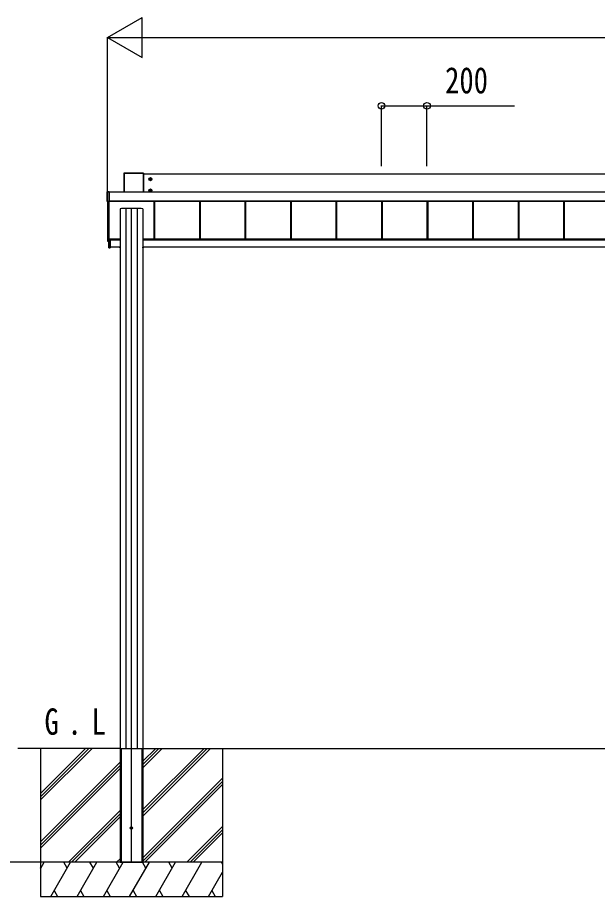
# Model space of a CAD drawing. Units: millimetres, scale not verified. Extents: x -14718 to 14718, y -10396 to 10396.
# Drawn here: x -12158 to -9610, y -7996 to -4138 of the extents above; entities that cross this region are included whole.
import ezdxf
from ezdxf.enums import TextEntityAlignment as Align

# ---------------------------------------------------------------- set-up
doc = ezdxf.new("R2010")
doc.units = ezdxf.units.MM
doc.header["$LTSCALE"] = 50
for name, color, linetype in [('0-2_USER1', 3, 'Continuous'), ('0-3_YKK_12', 2, 'Continuous'), ('0-4_YKK_A1', 4, 'Continuous'), ('0-5_YKK_D', 6, 'Continuous')]:
    doc.layers.add(name, color=color, linetype=linetype)
doc.styles.add('ＭＳ ゴシック', font='')
doc.styles.get('ＭＳ ゴシック').set_extended_font_data('MS Gothic')

msp = doc.modelspace()

# ---------------------------------------------------------------- linework, layer by layer
at = {"layer": '0-3_YKK_12'}
msp.add_line((-11657.43, -7848.8), (-11657.43, -4973.1), dxfattribs=at)
at = {"layer": '0-4_YKK_A1'}
for p, q in [((-11690.43, -4821.45), (-11690.43, -4903.61)), ((-11690.09, -4821.59), (-11690.43, -4821.45)), ((-11690.09, -4903.61), (-11690.09, -4821.59)), ((-11604.93, -4820.95), (-11689.93, -4820.95)), ((-11689.93, -4820.95), (-11689.59, -4821.09)), ((-11689.59, -4821.09), (-11689.59, -4821.58)), ((-11689.59, -4821.58), (-11689.59, -4903.61)), ((-11605.27, -4821.58), (-11689.59, -4821.58)), ((-11605.27, -4821.09), (-11604.93, -4820.95)), ((-11605.27, -4903.61), (-11605.27, -4821.58)), ((-11604.43, -4821.45), (-11604.77, -4821.59)), ((-11604.77, -4821.59), (-11604.77, -4903.61)), ((-11604.43, -4903.61), (-11604.43, -4821.45)), ((-7110.43, -4825.17), (-11604.43, -4825.17)), ((-11581.68, -4846.91), (-11567.18, -4846.91)), ((-11576.71, -4846.15), (-11577.43, -4846.15)), ((-11574.43, -4854.16), (-11574.43, -4839.66)), ((-11572.15, -4847.67), (-11571.43, -4847.67)), ((-11581.68, -4896.88), (-11567.18, -4896.88)), ((-11576.71, -4896.12), (-11577.43, -4896.12)), ((-11574.43, -4904.13), (-11574.43, -4889.63)), ((-11572.15, -4897.64), (-11571.43, -4897.64)), ((-11763.93, -4944.81), (-11763.93, -4902.83)), ((-11763.47, -4903.03), (-11763.93, -4902.83)), ((-11763.47, -4944.09), (-11763.47, -4903.03)), ((-11763.43, -4902.33), (-11757.73, -4902.33)), ((-11763.43, -4902.33), (-11762.97, -4902.53)), ((-11762.97, -4903.01), (-11762.97, -4944.07)), ((-11755.93, -4903.01), (-11762.97, -4903.01)), ((-11757.73, -4902.37), (-11757.73, -4902.33)), ((-11755.93, -4902.38), (-11757.13, -4902.38)), ((-11757.13, -4902.38), (-11757.13, -4902.38)), ((-11755.93, -4902.38), (-11757.13, -4902.38)), ((-11755.93, -4902.53), (-11755.93, -4902.38)), ((-11755.93, -4902.38), (-11755.93, -4902.38)), ((-11755.93, -4902.53), (-11755.93, -4903.01)), ((-11755.93, -4903.01), (-11755.93, -4944.07)), ((-7064.93, -4903.61), (-11755.93, -4903.61)), ((-7064.93, -4904.09), (-11755.93, -4904.09)), ((-11763.93, -4944.81), (-11763.47, -4944.09)), ((-11762.97, -4944.58), (-11763.43, -4945.31)), ((-11757.73, -4945.31), (-11763.43, -4945.31)), ((-11762.43, -4945.31), (-11762.43, -5117.73)), ((-11757.73, -4945.31), (-11757.73, -4945.19)), ((-11757.43, -4945.14), (-11757.43, -5117.78)), ((-11757.13, -4945.13), (-11755.93, -4945.13)), ((-11757.13, -4945.13), (-11757.13, -4945.13)), ((-11757.13, -4945.13), (-11755.93, -4945.13)), ((-7064.93, -4943.06), (-11755.93, -4943.06)), ((-7064.93, -4943.58), (-11755.93, -4943.58)), ((-11755.93, -4943.72), (-7064.93, -4943.72)), ((-7064.93, -4943.72), (-11755.93, -4943.72)), ((-11755.93, -4944.07), (-11755.93, -4944.58)), ((-11755.93, -4944.58), (-11755.93, -4945.13)), ((-11755.93, -4945.13), (-11755.93, -4945.13)), ((-11682.24, -4975.92), (-11682.24, -7346.3)), ((-11632.62, -4975.92), (-11632.62, -7346.3)), ((-11558.93, -4943.72), (-11558.93, -5109.95)), ((-11558.53, -4943.72), (-11558.53, -5109)), ((-11555.93, -4943.72), (-11555.93, -5109.95)), ((-11358.93, -4943.72), (-11358.93, -5109.95)), ((-11356.33, -4943.72), (-11356.33, -5109.95)), ((-11355.93, -4943.72), (-11355.93, -5109.95)), ((-11158.93, -4943.72), (-11158.93, -5109.95)), ((-11156.33, -4943.72), (-11156.33, -5109.95)), ((-11155.93, -4943.72), (-11155.93, -5109.95)), ((-10958.93, -4943.72), (-10958.93, -5109.95)), ((-10958.93, -4943.72), (-10958.93, -5109.95)), ((-10956.33, -4943.72), (-10956.33, -5109.95)), ((-10956.33, -4943.72), (-10956.33, -5109.95)), ((-10955.93, -4943.72), (-10955.93, -5109.95)), ((-10955.93, -4943.72), (-10955.93, -5109.95)), ((-10758.93, -4943.72), (-10758.93, -5109.95)), ((-10758.93, -4943.72), (-10758.93, -5109.95)), ((-10756.33, -4943.72), (-10756.33, -5109.95)), ((-10756.33, -4943.72), (-10756.33, -5109.95)), ((-10755.93, -4943.72), (-10755.93, -5109.95)), ((-10755.93, -4943.72), (-10755.93, -5109.95)), ((-10558.93, -4943.72), (-10558.93, -5109.95)), ((-10558.93, -4943.72), (-10558.93, -5109.95)), ((-10556.33, -4943.72), (-10556.33, -5109.95)), ((-10556.33, -4943.72), (-10556.33, -5109.95)), ((-10555.93, -4943.72), (-10555.93, -5109.95)), ((-10555.93, -4943.72), (-10555.93, -5109.95)), ((-10358.93, -4943.72), (-10358.93, -5109.95)), ((-10356.33, -4943.72), (-10356.33, -5109.95)), ((-10355.93, -4943.72), (-10355.93, -5109.95)), ((-10158.93, -4943.72), (-10158.93, -5109.95)), ((-10156.33, -4943.72), (-10156.33, -5109.95)), ((-10155.93, -4943.72), (-10155.93, -5109.95)), ((-9958.93, -4943.72), (-9958.93, -5109.95)), ((-9956.33, -4943.72), (-9956.33, -5109.95)), ((-9955.93, -4943.72), (-9955.93, -5109.95)), ((-9758.93, -4943.72), (-9758.93, -5109.95)), ((-9756.33, -4943.72), (-9756.33, -5109.95)), ((-9755.93, -4943.72), (-9755.93, -5109.95)), ((-11707.43, -4977.66), (-11707.43, -7342.3)), ((-11607.43, -4977.66), (-11607.43, -7342.3)), ((-11763.43, -5077.71), (-11763.43, -5118.77)), ((-11762.96, -5077.21), (-11762.43, -5077.18)), ((-11763.43, -5119.01), (-11763.43, -5118.77)), ((-11762.96, -5119.26), (-11757.25, -5119.61)), ((-11762.96, -5119.26), (-11762.96, -5119.51)), ((-11762.96, -5119.51), (-11756.93, -5119.89)), ((-11762.96, -5119.51), (-11762.96, -5119.51)), ((-11762.96, -5119.51), (-11756.93, -5119.89)), ((-11761.93, -5118.28), (-11757.93, -5118.28)), ((-11757.25, -5119.66), (-11757.25, -5119.61)), ((-11753.93, -5109.56), (-11757.13, -5109.56)), ((-11756.93, -5111.51), (-11756.93, -5109.56)), ((-11756.93, -5115.09), (-11756.93, -5111.51)), ((-11756.65, -5111.51), (-11756.93, -5111.51)), ((-11756.93, -5148.18), (-11756.93, -5115.09)), ((-11756.65, -5115.09), (-11756.93, -5115.09)), ((-11756.65, -5109.56), (-11756.65, -5111.51)), ((-11756.65, -5115.09), (-11756.65, -5148.18)), ((-11756.63, -5114.79), (-11756.63, -5111.81)), ((-11756.63, -5114.79), (-11756.63, -5114.79)), ((-11750.43, -5115.08), (-11756.63, -5115.09)), ((-11756.62, -5114.79), (-11756.62, -5114.79)), ((-11756.15, -5112.01), (-11756.43, -5112.01)), ((-11756.15, -5114.59), (-11756.43, -5114.59)), ((-11756.15, -5112.01), (-11756.15, -5114.59)), ((-11756.15, -5114.59), (-11750.43, -5114.58)), ((-11755.43, -5110.3), (-11755.43, -5109.56)), ((-11755.43, -5110.3), (-11750.43, -5110.29)), ((-11707.43, -5109.95), (-11754.43, -5109.95)), ((-11754.43, -5109.95), (-11754.43, -5110.24)), ((-11754.43, -5110.24), (-11754.43, -5110.29)), ((-11753.93, -5109.95), (-11753.93, -5109.56)), ((-11750.43, -5114.58), (-11750.43, -5110.29)), ((-11707.43, -5111.95), (-11750.43, -5111.95)), ((-11750.43, -5114.58), (-11750.43, -5114.78)), ((-11707.43, -5114.82), (-11750.43, -5114.82)), ((-11750.43, -5115.08), (-11750.43, -5148.56)), ((-7107.43, -5109.95), (-11607.43, -5109.95)), ((-7107.43, -5111.95), (-11607.43, -5111.95)), ((-7107.43, -5114.82), (-11607.43, -5114.82)), ((-11756.93, -5148.18), (-11756.65, -5148.18)), ((-11756.65, -5148.18), (-11750.43, -5148.56)), ((-11750.43, -5148.86), (-11756.65, -5148.48)), ((-11708.28, -5146.3), (-11750.43, -5146.3)), ((-11750.43, -5148.56), (-11750.43, -5148.86)), ((-11708.43, -5148.48), (-11708.3, -5146.3)), ((-11708.28, -5146.3), (-11707.8, -5146.3)), ((-11707.93, -5148.8), (-11708.13, -5148.8)), ((-11707.8, -5146.3), (-11707.93, -5148.48)), ((-11707.43, -5148.8), (-11707.93, -5148.8)), ((-11707.43, -5146.3), (-11707.8, -5146.3)), ((-11607.06, -5146.3), (-11607.43, -5146.3)), ((-11607.43, -5148.48), (-11606.93, -5148.48)), ((-11606.93, -5148.8), (-11607.43, -5148.8)), ((-11607.06, -5146.3), (-11606.58, -5146.3)), ((-11606.93, -5148.48), (-11607.06, -5146.3)), ((-11606.93, -5148.8), (-11606.93, -5148.48)), ((-11606.73, -5148.8), (-11606.93, -5148.8)), ((-7108.28, -5146.3), (-11606.58, -5146.3)), ((-11606.56, -5146.3), (-11606.43, -5148.48)), ((-11707.43, -7346.3), (-12157.43, -7346.3)), ((-12057.43, -7346.3), (-12057.43, -7996.3)), ((-12057.43, -7572.93), (-11830.8, -7346.3)), ((-12057.43, -7544.65), (-11859.08, -7346.3)), ((-12057.43, -7558.79), (-11845, -7346.36)), ((-11707.43, -7342.3), (-11707.43, -7846.3)), ((-11707.43, -7346.3), (-11707.13, -7346.3)), ((-11707.43, -7346.3), (-11707.43, -7846.3)), ((-11707.13, -7346.3), (-11607.73, -7346.3)), ((-11704.93, -7346.3), (-11704.93, -7846.3)), ((-11703.43, -7346.3), (-11703.43, -7846.3)), ((-11611.43, -7346.3), (-11611.43, -7846.3)), ((-11609.93, -7346.3), (-11609.93, -7846.3)), ((-11607.43, -7342.3), (-11607.43, -7846.3)), ((-11607.43, -7346.3), (-1957.43, -7346.3)), ((-11607.43, -7346.3), (-11607.43, -7846.3)), ((-11607.43, -7431.3), (-11522.43, -7346.3)), ((-11607.43, -7417.16), (-11536.57, -7346.3)), ((-11607.43, -7403.01), (-11550.72, -7346.3)), ((-11607.43, -7643.43), (-11310.34, -7346.34)), ((-11607.43, -7629.29), (-11324.48, -7346.34)), ((-11607.43, -7615.15), (-11338.62, -7346.34)), ((-11257.43, -7346.3), (-11257.43, -7996.3)), ((-12057.43, -7756.78), (-11707.43, -7406.78)), ((-12057.43, -7770.92), (-11707.43, -7420.92)), ((-12057.43, -7785.06), (-11707.43, -7435.06)), ((-11607.43, -7827.28), (-11257.43, -7477.28)), ((-11607.43, -7841.42), (-11257.43, -7491.42)), ((-11598.17, -7846.3), (-11257.43, -7505.56)), ((-11934.82, -7846.3), (-11707.43, -7618.91)), ((-11920.68, -7846.3), (-11707.43, -7633.05)), ((-11906.54, -7846.3), (-11707.43, -7647.2)), ((-11414.32, -7846.3), (-11257.43, -7689.41)), ((-11400.18, -7846.3), (-11257.43, -7703.55)), ((-11386.04, -7846.3), (-11257.43, -7717.69)), ((-11722.69, -7846.3), (-11707.43, -7831.04)), ((-11257.43, -7846.3), (-12057.43, -7846.3)), ((-12057.43, -7875.24), (-12040.72, -7846.3)), ((-11257.43, -7846.3), (-12057.43, -7846.3)), ((-12055.72, -7872.28), (-12057.43, -7869.32)), ((-12011.85, -7996.3), (-11925.25, -7846.3)), ((-11940.25, -7872.28), (-11955.25, -7846.3)), ((-11896.38, -7996.3), (-11809.78, -7846.3)), ((-11824.78, -7872.28), (-11839.78, -7846.3)), ((-11780.91, -7996.3), (-11694.31, -7846.3)), ((-11709.31, -7872.28), (-11724.31, -7846.3)), ((-11707.43, -7846.3), (-11607.43, -7846.3)), ((-11665.44, -7996.3), (-11578.84, -7846.3)), ((-11593.84, -7872.28), (-11608.84, -7846.3)), ((-11549.97, -7996.3), (-11463.37, -7846.3)), ((-11478.37, -7872.28), (-11493.37, -7846.3)), ((-11434.5, -7996.3), (-11347.9, -7846.3)), ((-11257.43, -7854.96), (-11262.43, -7846.3)), ((-11319.03, -7996.3), (-11257.43, -7889.6)), ((-11996.86, -7970.32), (-11981.86, -7996.3)), ((-11881.39, -7970.32), (-11866.39, -7996.3)), ((-11765.92, -7970.32), (-11750.92, -7996.3)), ((-11650.44, -7970.32), (-11635.44, -7996.3)), ((-11534.98, -7970.32), (-11519.98, -7996.3)), ((-11419.5, -7970.32), (-11404.51, -7996.3)), ((-11304.03, -7970.32), (-11289.04, -7996.3)), ((-12057.43, -7996.3), (-11257.43, -7996.3))]:
    msp.add_line(p, q, dxfattribs=at)
for points in [[(-11689.59, -4821.09), (-11605.27, -4821.09), (-11605.27, -4821.58)], [(-11577.43, -4846.15), (-11577.43, -4847.67), (-11576.71, -4847.67)], [(-11573.67, -4844.63), (-11573.67, -4843.91), (-11575.19, -4843.91), (-11575.19, -4844.63)], [(-11575.19, -4849.19), (-11575.19, -4849.91), (-11573.67, -4849.91), (-11573.67, -4849.19)], [(-11571.43, -4847.67), (-11571.43, -4846.15), (-11572.15, -4846.15)], [(-11577.43, -4896.12), (-11577.43, -4897.64), (-11576.71, -4897.64)], [(-11573.67, -4894.6), (-11573.67, -4893.88), (-11575.19, -4893.88), (-11575.19, -4894.6)], [(-11575.19, -4899.16), (-11575.19, -4899.88), (-11573.67, -4899.88), (-11573.67, -4899.16)], [(-11571.43, -4897.64), (-11571.43, -4896.12), (-11572.15, -4896.12)], [(-11762.97, -4903.01), (-11762.97, -4902.53), (-11755.93, -4902.53)], [(-11757.63, -4902.38), (-11757.67, -4902.37), (-11757.73, -4902.37)], [(-11755.93, -4944.58), (-11762.97, -4944.58), (-11762.97, -4944.07), (-11755.93, -4944.07)], [(-11762.43, -5117.73), (-11762.43, -5118.3), (-11756.93, -5118.63)], [(-11756.62, -5114.79), (-11756.63, -5114.79), (-11756.63, -5114.79)], [(-11756.61, -5114.79), (-11750.43, -5114.78), (-11750.43, -5115.08)], [(-11756.43, -5114.61), (-11756.43, -5114.59), (-11756.43, -5112.01)], [(-11707.93, -5148.8), (-11707.93, -5148.48), (-11707.43, -5148.48)], [(-11707.13, -7346.3), (-11607.73, -7346.3), (-11607.43, -7346.3)]]:
    msp.add_lwpolyline(points, dxfattribs=at)
for points in [[(-11574.43, -4841.14), (-11579.43, -4844.02), (-11579.43, -4849.8), (-11574.43, -4852.68), (-11569.43, -4849.8), (-11569.43, -4844.02)], [(-11574.43, -4891.11), (-11579.43, -4893.99), (-11579.43, -4899.77), (-11574.43, -4902.65), (-11569.43, -4899.77), (-11569.43, -4893.99)]]:
    msp.add_lwpolyline(points, close=True, dxfattribs=at)
for centre, radius in [((-11574.43, -4846.91), 6.25), ((-11574.43, -4846.91), 5), ((-11574.43, -4896.88), 6.25), ((-11574.43, -4896.88), 5), ((-11657.43, -7696.3), 5)]:
    msp.add_circle(centre, radius, dxfattribs=at)
for centre, radius, start, end in [((-11689.59, -4821.59), 0.5, 90.15046, 179.81463), ((-11689.71, -4825.69), 4.12, 88.40447, 95.35624), ((-11605.27, -4821.59), 0.5, 0.18537, 89.84954), ((-11605.15, -4825.69), 4.12, 84.64376, 91.59553), ((-11574.43, -4846.91), 5.58, 153.74848, 206.25152), ((-11574.43, -4846.91), 5.58, 93.74848, 146.25152), ((-11574.43, -4846.91), 5.58, 213.74848, 266.25152), ((-11576.71, -4844.63), 1.52, 270, 0), ((-11576.71, -4849.19), 1.52, 0, 90), ((-11574.43, -4846.91), 5.58, 33.74848, 86.25152), ((-11574.43, -4846.91), 5.58, 273.74848, 326.25152), ((-11572.15, -4844.63), 1.52, 180, 270), ((-11572.15, -4849.19), 1.52, 90, 180), ((-11574.43, -4846.91), 5.58, 333.74848, 26.25152), ((-11574.43, -4896.88), 5.58, 153.74848, 206.25152), ((-11574.43, -4896.88), 5.58, 93.74848, 146.25152), ((-11574.43, -4896.88), 5.58, 213.74848, 266.25152), ((-11576.71, -4894.6), 1.52, 270, 0), ((-11576.71, -4899.16), 1.52, 0, 90), ((-11574.43, -4896.88), 5.58, 33.74848, 86.25152), ((-11574.43, -4896.88), 5.58, 273.74848, 326.25152), ((-11572.15, -4894.6), 1.52, 180, 270), ((-11572.15, -4899.16), 1.52, 90, 180), ((-11574.43, -4896.88), 5.58, 333.74848, 26.25152), ((-11762.97, -4903.03), 0.5, 90.15046, 179.81463), ((-11763.09, -4907.13), 4.12, 88.40447, 95.35624), ((-11757.55, -4900.63), 1.74, 265.66516, 269.50049), ((-11763.09, -4948.19), 4.12, 88.40447, 95.35624), ((-11762.97, -4944.08), 0.502, 180.349, 269.68592), ((-11757.73, -4944.89), 0.301, 269.99262, 297.9043), ((-11757.22, -4947.84), 2.71, 88.10375, 98.40666), ((-11762.93, -5077.71), 0.5, 93.48119, 179.98396), ((-11762.93, -5118.77), 0.5, 180.01604, 266.51881), ((-11762.93, -5119.01), 0.5, 180, 266.3803), ((-11762.93, -5119.01), 0.5, 180.01604, 266.51881), ((-11761.93, -5117.78), 0.5, 180.01746, 270.01745), ((-11757.93, -5117.78), 0.5, 269.98255, 359.98254), ((-11757.13, -5109.26), 0.3, 180.01748, 270.01745), ((-11757.23, -5119.31), 0.3, 266.48405, 359.9811), ((-11757.23, -5119.36), 0.3, 266.48405, 359.9811), ((-11756.63, -5111.51), 0.3, 180.01746, 270.01745), ((-11756.63, -5115.09), 0.3, 90.12237, 180), ((-11755.3, -5111.58), 1.35, 177.08798, 189.90325), ((-11755.43, -5115.02), 1.22, 169.53624, 183.72385), ((-11755.42, -5114.97), 1.21, 171.62247, 185.82998), ((-11755.38, -5115.02), 1.25, 169.72631, 183.54265), ((-11756.61, -5115.09), 0.3, 90.22184, 92.22662), ((-11756.61, -5114.94), 0.141, 90.0241, 94.22537), ((-11756.22, -5116.58), 1.98, 88.04873, 96.20074), ((-11756.63, -5148.18), 0.3, 180, 266.5), ((-11755.42, -5148.33), 1.24, 173.06854, 186.93146), ((-11708.13, -5148.5), 0.3, 176.5, 270), ((-11606.73, -5148.5), 0.3, 270, 3.5)]:
    msp.add_arc(centre, radius, start, end, dxfattribs=at)
for centre, major_axis, ratio, start_param, end_param in [((-11689.93, -4821.45), (0.382, -0.325), 0.996231, 2.2770247, 3.8440941), ((-11604.93, -4821.45), (0.382, 0.325), 0.996231, 5.5806839, 7.1477533), ((-11763.43, -4902.83), (0.382, -0.325), 0.996231, 2.2770247, 3.8440941), ((-11757.13, -4902.37), (0.6, 0), 0.026226, 3.1415927, 3.8726279), ((-11757.13, -4902.37), (0.6, 0), 0.026226, 3.8726279, 4.712389), ((-11763.43, -4944.81), (0.382, 0.325), 0.996231, 2.4390913, 4.0061606), ((-11757.13, -4945.19), (0.6, 0), 0.096025, 1.5707963, 3.1415927), ((-11757.73, -4945.01), (0, 0.3), 0.998743, 3.1415927, 4.2299164), ((-11657.43, -4977.66), (50, 0), 0.04, 6.2831853, 9.424778), ((-11756.65, -5119.69), (0.6, -0.037), 0.034769, 3.1437205, 4.2258199), ((-11756.65, -5112.01), (0.301, 0.4), 0.997782, 5.3593221, 6.9301184), ((-11756.65, -5114.59), (0.301, 0.4), 0.997782, 3.7885257, 3.8252324), ((-11756.63, -5112.01), (0.108, 0.169), 0.994155, 5.2849907, 6.855787), ((-11756.63, -5114.59), (-0.145, 0.15), 0.921201, 2.3686772, 3.9027669), ((-11756.63, -5114.59), (0.482, -0.007), 0.414889, 4.7553012, 6.2893908), ((-11756.13, -5114.59), (0.001, 0.2), 0.09157, 1.5714198, 1.6062613), ((-11707.93, -5148.5), (0.5, -0.018), 0.036539, 1.5736281, 3.1406975), ((-11606.93, -5148.5), (0.5, 0.018), 0.036539, 0.0008951, 1.5679645)]:
    msp.add_ellipse(centre, major_axis=major_axis, ratio=ratio, start_param=start_param, end_param=end_param, dxfattribs=at)
at = {"layer": '0-5_YKK_D'}
for p, q in [((-11762.43, -4225.17), (-11610.88, -4137.67)), ((-11610.88, -4312.67), (-11610.88, -4137.67)), ((-11762.43, -4944.31), (-11762.43, -4224.17)), ((-11762.43, -4225.17), (-11610.88, -4312.67)), ((-11762.43, -4225.17), (-11459.32, -4225.17)), ((-11587.43, -4225.17), (-2527.43, -4225.17)), ((-10558.93, -4790.01), (-10558.93, -4524.17)), ((-10358.93, -4790.01), (-10358.93, -4524.17)), ((-12058.43, -7846.3), (-12358.43, -7846.3))]:
    msp.add_line(p, q, dxfattribs=at)
msp.add_lwpolyline([(-10558.93, -4525.17), (-10358.93, -4525.17), (-9973.83, -4525.17)], dxfattribs=at)
for centre in [(-10558.93, -4525.17), (-10358.93, -4525.17)]:
    msp.add_circle(centre, 14.88, dxfattribs=at)

# ---------------------------------------------------------------- texts
at = {"layer": '0-2_USER1', "style": 'ＭＳ ゴシック', "width": 0.8}
for s, p in [('G', (-12039.43, -7320.99)), ('L', (-11832.56, -7320.99)), ('.', (-11938.63, -7320.99))]:
    msp.add_text(s, height=115.5, dxfattribs=at).set_placement(p, align=Align.BOTTOM_LEFT)
at = {"layer": '0-5_YKK_D', "style": 'ＭＳ ゴシック', "width": 0.8}
msp.add_text('200', height=115.5, dxfattribs=at).set_placement((-10279.43, -4505.17), align=Align.BOTTOM_LEFT)

doc.saveas('drawing.dxf')
